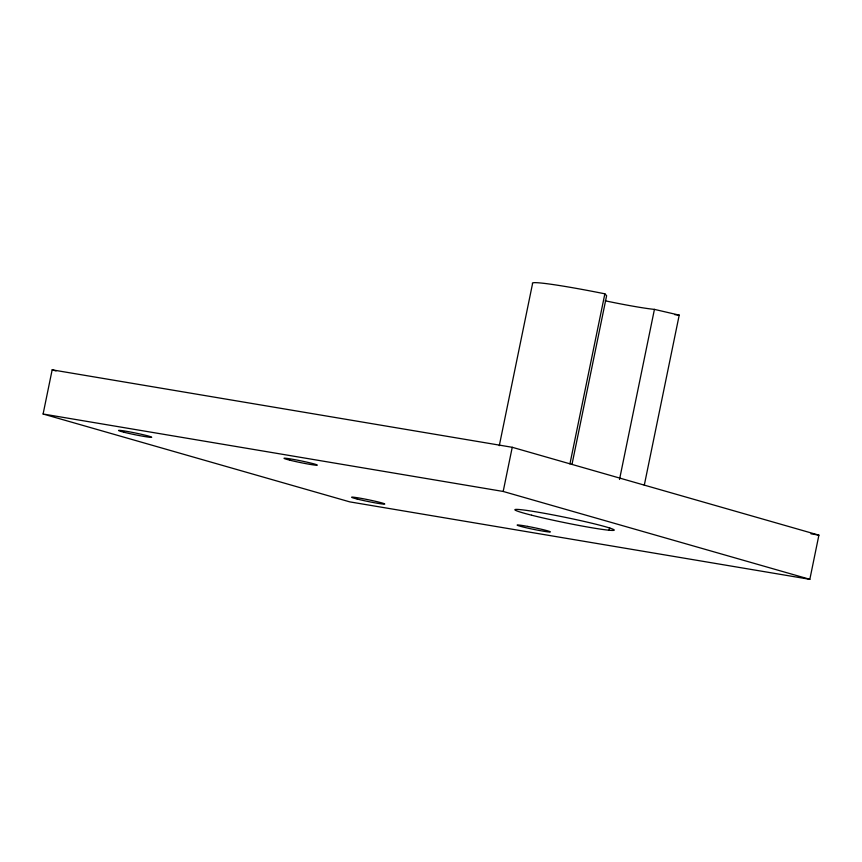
<?xml version="1.0" encoding="UTF-8"?>
<svg xmlns="http://www.w3.org/2000/svg" width="862" height="862" viewBox="0 0 862 862"><rect width="100%" height="100%" fill="white"/><g stroke="black" fill="none" stroke-linecap="round" stroke-linejoin="round"><path stroke-width="1.29" d="M43.1 414.008L52.162 369.841L512.243 447.292L818.9 535.151L809.838 579.318L349.757 501.867L43.1 414.008L503.182 491.459L809.838 579.318M499.292 445.686L532.576 283.512A79.013 4.138 11.6 0 1 604.855 293.813L606.622 295.688L571.98 464.456M503.182 491.459L512.243 447.292M569.933 463.907L604.855 293.813M609.1 530.227L609.628 527.63M619.519 479.466L654.43 309.383L679.213 315.126L644.291 485.209M810.948 533.804L818.9 535.151M52.162 369.841L56.052 370.951M679.213 315.126A79.013 4.138 11.6 0 1 674.763 314.641M654.43 309.383A50.793 2.661 11.6 0 1 605.21 300.806M527.695 526.413L523.902 525.745A16.928 0.884 11.6 0 0 518.374 525.68L520.476 526.316A16.928 0.884 11.6 0 0 539.903 530.593L543.685 531.251A16.928 0.884 11.6 0 0 549.213 531.326L547.111 530.69A16.928 0.884 11.6 0 0 527.695 526.413M531.638 515.207A50.793 2.661 11.6 0 0 613.281 530.421A50.793 2.661 11.6 0 0 548.544 514.064A50.793 2.661 11.6 0 0 531.638 515.207M357.213 499.055A16.928 0.884 11.6 0 0 384.43 504.13A16.928 0.884 11.6 0 0 362.848 498.678A16.928 0.884 11.6 0 0 357.213 499.055M124.16 432.282A16.928 0.884 11.6 0 0 151.378 437.357A16.928 0.884 11.6 0 0 129.796 431.905A16.928 0.884 11.6 0 0 124.16 432.282M289.783 460.168A16.928 0.884 11.6 0 0 317 465.232A16.928 0.884 11.6 0 0 295.418 459.78A16.928 0.884 11.6 0 0 289.783 460.168"/></g></svg>
